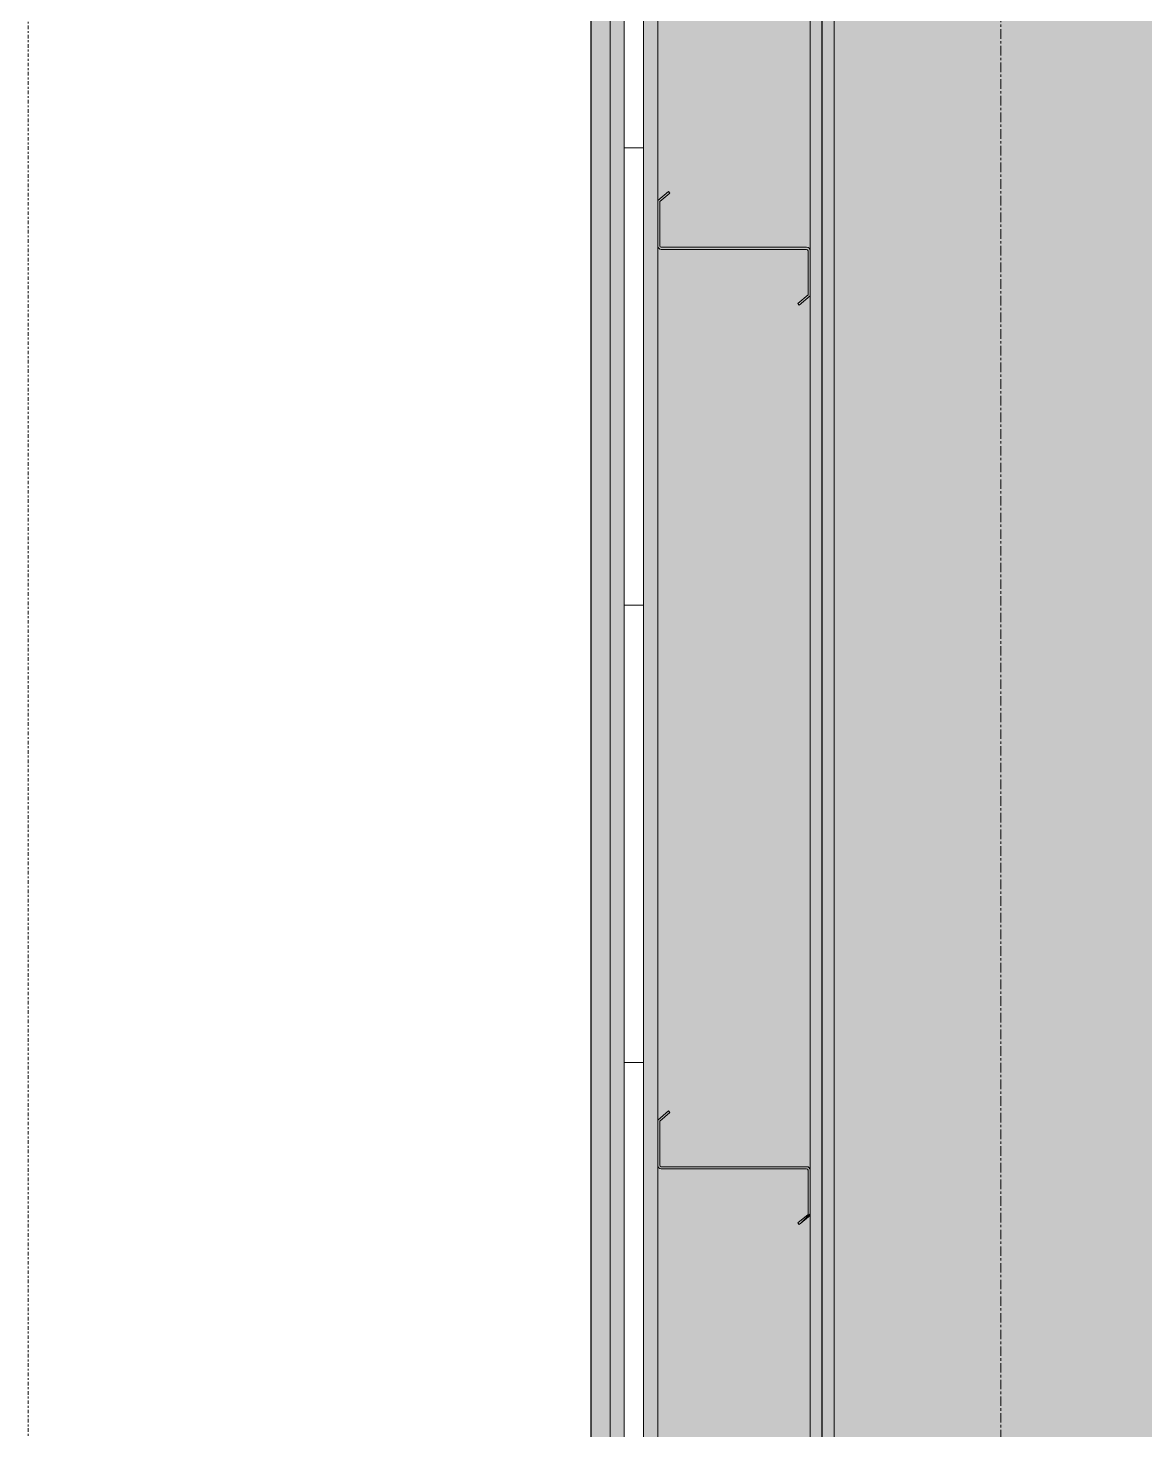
# Model space of a CAD drawing. Header units: inches. Extents: x -54868 to -186, y -265 to 853.
# Drawn here: x -16978 to -16919.4, y 34.7 to 108.3 of the extents above; entities that cross this region are included whole.
import ezdxf

# ---------------------------------------------------------------- set-up
doc = ezdxf.new("R2010")
doc.units = ezdxf.units.IN
doc.header["$MEASUREMENT"] = 0
doc.linetypes.add('Dash Dot 3_16_', pattern=[0.3125, 0.1875, -0.0625, 0, -0.0625])
doc.linetypes.add('Grid Line 1_2_', pattern=[0.875, 0.5, -0.125, 0.125, -0.125])
for name, color, linetype, lineweight in [('A-ANNO-SYMB', 150, 'Continuous', 9), ('A-WALL', 113, 'Continuous', 9), ('A-WALL-PATT', 111, 'Continuous', 9), ('L-SITE-WALL', 31, 'Continuous', 9), ('S-BEAM', 12, 'Continuous', 9), ('S-COLS', 52, 'Continuous', 9), ('S-GRID', 1, 'Continuous', 9)]:
    doc.layers.add(name, color=color, linetype=linetype, lineweight=lineweight)
pattern_1 = [(45, (22007.282, 102), (-19.007, 19.007), []), (45, (22007.282, 130.8), (-19.007, 19.007), [])]

# ---------------------------------------------------------------- blocks, each defined once
blk = doc.blocks.new('Girt_Z - 8_D-757208-Section 1')
at = {"layer": 'S-BEAM'}
h = blk.add_hatch(dxfattribs=at)
h.set_pattern_fill('FP_18', color=256, style=0, pattern_type=2)
h.set_pattern_definition(pattern_1)
h.paths.add_polyline_path([(21133.228, 93.768), (21133.803, 94.25), (21133.803, 96.617), (21133.693, 96.62), (21133.693, 94.301), (21133.158, 93.852)], flags=0)
h.paths.add_polyline_path([(21125.99, 96.695), (21133.615, 96.695), (21133.615, 96.805), (21125.99, 96.805)], flags=0)
h.paths.add_polyline_path([(21125.912, 96.879), (21125.912, 99.199), (21126.448, 99.648), (21126.377, 99.732), (21125.803, 99.25), (21125.803, 96.883)], flags=0)
at = {"layer": 'S-BEAM', "lineweight": 15}
for p, q in [((21126.377, 99.732), (21125.803, 99.25)), ((21125.912, 99.199), (21126.448, 99.648)), ((21126.448, 99.648), (21126.377, 99.732)), ((21125.803, 99.25), (21125.803, 96.883)), ((21125.912, 96.879), (21125.912, 99.199)), ((21133.615, 96.805), (21125.99, 96.805)), ((21125.99, 96.695), (21133.615, 96.695)), ((21133.693, 96.62), (21133.693, 94.301)), ((21133.803, 94.25), (21133.803, 96.617)), ((21133.693, 94.301), (21133.158, 93.852)), ((21133.228, 93.768), (21133.803, 94.25)), ((21133.158, 93.852), (21133.228, 93.768))]:
    blk.add_line(p, q, dxfattribs=at)
for centre, radius, start, end in [((21125.99, 96.883), 0.188, 180, 270), ((21125.99, 96.883), 0.0782, 183.04236, 270), ((21133.615, 96.617), 0.188, 0, 90), ((21133.615, 96.617), 0.0782, 2.12272, 90)]:
    blk.add_arc(centre, radius, start, end, dxfattribs=at)
blk = doc.blocks.new('Girt_Z - 8_D-757170-Section 1')
at = {"layer": 'S-BEAM'}
h = blk.add_hatch(dxfattribs=at)
h.set_pattern_fill('FP_18', color=256, style=0, pattern_type=2)
h.set_pattern_definition(pattern_1)
h.paths.add_polyline_path([(21133.228, 45.518), (21133.803, 46), (21133.803, 48.367), (21133.693, 48.37), (21133.693, 46.051), (21133.158, 45.602)], flags=0)
h.paths.add_polyline_path([(21125.99, 48.445), (21133.615, 48.445), (21133.615, 48.555), (21125.99, 48.555)], flags=0)
h.paths.add_polyline_path([(21125.912, 48.629), (21125.912, 50.949), (21126.448, 51.398), (21126.377, 51.482), (21125.803, 51), (21125.803, 48.633)], flags=0)
at = {"layer": 'S-BEAM', "lineweight": 15}
for p, q in [((21126.377, 51.482), (21125.803, 51)), ((21125.803, 51), (21125.803, 48.633)), ((21125.912, 50.949), (21126.448, 51.398)), ((21125.912, 48.629), (21125.912, 50.949)), ((21126.448, 51.398), (21126.377, 51.482)), ((21133.615, 48.555), (21125.99, 48.555)), ((21125.99, 48.445), (21133.615, 48.445)), ((21133.693, 48.37), (21133.693, 46.051)), ((21133.803, 46), (21133.803, 48.367)), ((21133.693, 46.051), (21133.158, 45.602)), ((21133.228, 45.518), (21133.803, 46)), ((21133.158, 45.602), (21133.228, 45.518))]:
    blk.add_line(p, q, dxfattribs=at)
for centre, radius, start, end in [((21125.99, 48.633), 0.188, 180, 270), ((21125.99, 48.633), 0.0782, 183.04236, 270), ((21133.615, 48.367), 0.188, 0, 90), ((21133.615, 48.367), 0.0782, 2.12272, 90)]:
    blk.add_arc(centre, radius, start, end, dxfattribs=at)

msp = doc.modelspace()

# ---------------------------------------------------------------- hatches: boundary and pattern name
at = {"layer": 'A-WALL-PATT'}
h = msp.add_hatch(dxfattribs=at)
h.set_pattern_fill('FP_21', color=256, style=0, pattern_type=2)
h.set_pattern_definition([(0, (22007.282, 102), (0, 24), []), (90, (22007.282, 102), (-24, 1e-15), [])])
h.paths.add_polyline_path([(-16946.70888, 0), (-16945.70888, 0), (-16945.70888, 241.25), (-16946.70888, 241.25), (-16946.70888, 95.20088)], flags=0)
at = {"layer": 'L-SITE-WALL'}
for points in [[(-16948.45888, 0), (-16947.45888, 0), (-16947.45888, 241.25), (-16948.45888, 241.25), (-16948.45888, 95.20088)], [(-16947.45888, 0), (-16946.70888, 0), (-16946.70888, 241.25), (-16947.45888, 241.25), (-16947.45888, 95.20088)], [(-16945.70888, 0), (-16944.95888, 0), (-16944.95888, 241.25), (-16945.70888, 241.25), (-16945.70888, 95.20088)], [(-16944.95888, 0), (-16936.95888, 0), (-16936.95888, 241.25), (-16944.95888, 241.25), (-16944.95888, 95.20088)], [(-16936.33388, 0), (-16936.33388, 241.25), (-16936.95888, 241.25), (-16936.95888, 0)]]:
    msp.add_hatch(color=256, dxfattribs=at).paths.add_polyline_path(points, flags=0)
at = {"layer": 'S-COLS'}
msp.add_hatch(color=256, dxfattribs=at).paths.add_polyline_path([(-16935.70888, 0), (-16935.70888, 380.58436), (-16936.95888, 381.75), (-16936.95888, 241.25), (-16936.33388, 241.25), (-16936.33388, 0)], flags=0)
h = msp.add_hatch(color=256, dxfattribs=at)
h.paths.add_polyline_path([(-16918.21248, 0), (-16892.39752, 340.19587), (-16893.22383, 340.28241), (-16894.97856, 341.72304), (-16893.91585, 341.61173), (-16933.0327, 378.08878), (-16935.70888, 378.20029), (-16935.70888, 0)], flags=0)
h.paths.add_polyline_path([(-16934.43707, 379.39838), (-16935.70888, 380.58436), (-16935.70888, 379.45137)], flags=0)

# ---------------------------------------------------------------- linework, layer by layer
at = {"layer": 'A-ANNO-SYMB', "linetype": 'Dash Dot 3_16_'}
msp.add_line((-16977.98536, 404.35195), (-16977.98536, -12.42758), dxfattribs=at)
at = {"layer": 'A-WALL'}
for p, q in [((-16947.45888, 241.25), (-16947.45888, 0)), ((-16946.70888, 241.25), (-16946.70888, 0)), ((-16945.70888, 241.25), (-16945.70888, 0)), ((-16944.95888, 241.25), (-16944.95888, 0)), ((-16936.95888, 241.25), (-16936.95888, 0))]:
    msp.add_line(p, q, dxfattribs=at)
at = {"layer": 'L-SITE-WALL', "lineweight": 25}
for p, q in [((-16948.45888, 241.25), (-16948.45888, 0)), ((-16936.33388, 0), (-16936.33388, 241.25))]:
    msp.add_line(p, q, dxfattribs=at)
at = {"layer": 'S-COLS'}
msp.add_line((-16935.70888, 0), (-16935.70888, 380.58436), dxfattribs=at)
at = {"layer": 'S-GRID', "linetype": 'Grid Line 1_2_'}
msp.add_line((-16926.95888, -132), (-16926.95888, 648.65882), dxfattribs=at)

# ---------------------------------------------------------------- block references
at = {"layer": 'S-BEAM'}
for name in ['Girt_Z - 8_D-757208-Section 1', 'Girt_Z - 8_D-757170-Section 1']:
    msp.add_blockref(name, (-38070.76169, 0), dxfattribs=at)

doc.saveas('drawing.dxf')
